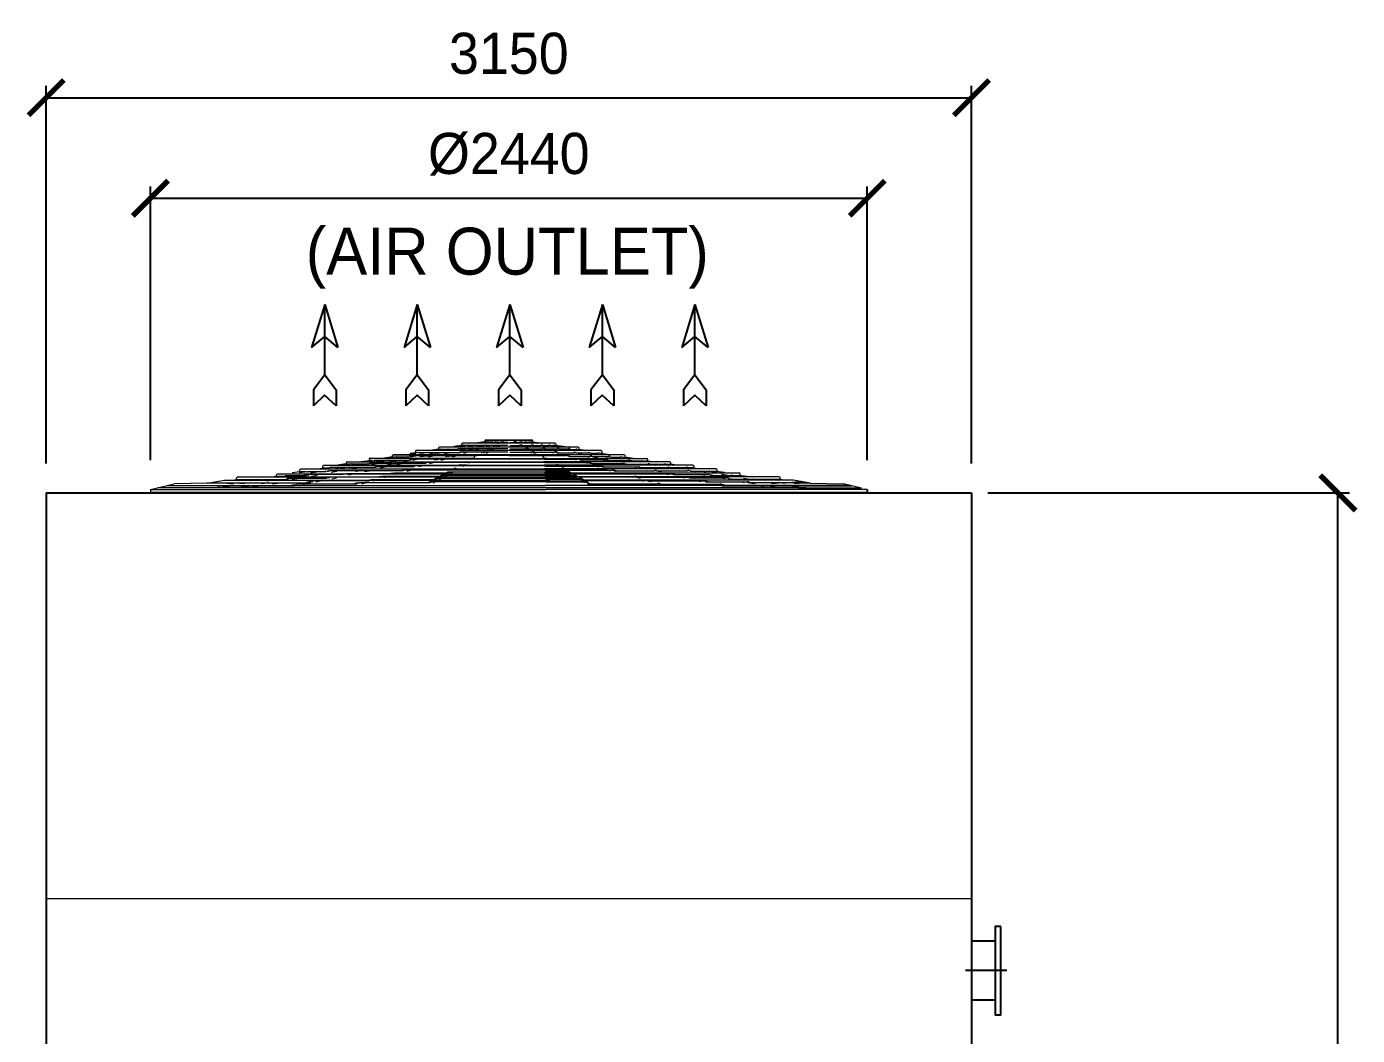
# Model space of a CAD drawing. Header units: millimetres. Extents: x 182790 to 221017, y 20795 to 41590.
# Drawn here: x 197318 to 201848, y 29104 to 32538 of the extents above; entities that cross this region are included whole.
import ezdxf
from ezdxf.enums import TextEntityAlignment as Align

# ---------------------------------------------------------------- set-up
doc = ezdxf.new("R2010")
doc.units = ezdxf.units.MM
doc.header["$LTSCALE"] = 30
doc.header["$MEASUREMENT"] = 0
doc.linetypes.add('CENTER', pattern=[2, 1.25, -0.25, 0.25, -0.25])
doc.layers.get('0').update_dxf_attribs({"linetype": 'CONTINUOUS'})
doc.layers.get('DEFPOINTS').update_dxf_attribs({"color": 143, "linetype": 'CONTINUOUS'})
for name, color, linetype in [('center', 1, 'CENTER'), ('냉각탑', 4, 'CONTINUOUS'), ('냉각탑_dim', 1, 'CONTINUOUS'), ('냉각탑_text', 3, 'CONTINUOUS')]:
    doc.layers.add(name, color=color, linetype=linetype)
doc.styles.add('HY울릉도L', font='')
doc.styles.add('돋움', font='')
doc.styles.get('HY울릉도L').set_extended_font_data('HY울릉도L')
doc.styles.get('돋움').set_extended_font_data('Dotum')
doc.dimstyles.new('성지DIM', dxfattribs={"dimtxt": 3.5, "dimasz": 3, "dimexe": 1, "dimexo": 2.5, "dimgap": 2, "dimtad": 1, "dimdec": 0, "dimzin": 3, "dimdsep": 46, "dimtxsty": 'HY울릉도L', "dimblk": 'ARCHTICK', "dimcen": -2, "dimclrd": 256, "dimclre": 256, "dimclrt": 7, "dimadec": 0, "dimazin": 0, "dimtfac": 1, "dimtdec": 0, "dimtofl": 0, "dimtmove": 0, "dimatfit": 3, "dimfxl": 0, "dimtolj": 1, "dimtzin": 0, "dimlwe": -1, "dimarcsym": 0})

# ---------------------------------------------------------------- blocks, each defined once
blk = doc.blocks.new('_ArchTick')
at = {"color": 0, "linetype": 'ByBlock', "const_width": 0.15}
blk.add_lwpolyline([(-0.5, -0.5), (0.5, 0.5)], dxfattribs=at)
blk = doc.blocks.new('*D46')
at = {"layer": 'DEFPOINTS', "color": 0, "transparency": 16777216}
for p in [(200489.8, 30950.6), (201781.9, 30950.6), (200489.8, 26670.6)]:
    blk.add_point(p, dxfattribs=at)
at = {"layer": '냉각탑_dim', "transparency": 16777216}
for p, q in [((200589.8, 30950.6), (201821.9, 30950.6)), ((200589.8, 26670.6), (201821.9, 26670.6))]:
    blk.add_line(p, q, dxfattribs=at)
at = {"layer": '냉각탑_dim', "lineweight": -2, "transparency": 16777216}
blk.add_line((201781.9, 26670.6), (201781.9, 30950.6), dxfattribs=at)
at = {"layer": '냉각탑_dim', "lineweight": -2, "transparency": 16777216, "xscale": 120, "yscale": 120, "zscale": 120}
for p, rotation in [((201781.9, 30950.6), 90), ((201781.9, 26670.6), 270)]:
    blk.add_blockref('_ArchTick', p, dxfattribs=dict(at, rotation=rotation))
at = {"layer": '냉각탑_dim', "color": 7, "transparency": 16777216, "insert": (201631.9, 28810.6), "char_height": 140, "attachment_point": 5, "rotation": 90, "style": 'HY울릉도L'}
blk.add_mtext('\\A1;4280', dxfattribs=at)
blk = doc.blocks.new('*D48')
at = {"layer": 'DEFPOINTS', "color": 0, "transparency": 16777216}
for p in [(200534.8, 32295.9), (197384.8, 30950.6), (200534.8, 30950.6)]:
    blk.add_point(p, dxfattribs=at)
at = {"layer": '냉각탑_dim', "transparency": 16777216}
for p, q in [((197384.8, 31050.6), (197384.8, 32335.9)), ((200534.8, 31050.6), (200534.8, 32335.9))]:
    blk.add_line(p, q, dxfattribs=at)
at = {"layer": '냉각탑_dim', "lineweight": -2, "transparency": 16777216}
blk.add_line((197384.8, 32295.9), (200534.8, 32295.9), dxfattribs=at)
at = {"layer": '냉각탑_dim', "lineweight": -2, "transparency": 16777216, "xscale": 120, "yscale": 120, "zscale": 120, "rotation": 180}
blk.add_blockref('_ArchTick', (197384.8, 32295.9), dxfattribs=at)
at = {"layer": '냉각탑_dim', "lineweight": -2, "transparency": 16777216, "xscale": 120, "yscale": 120, "zscale": 120}
blk.add_blockref('_ArchTick', (200534.8, 32295.9), dxfattribs=at)
at = {"layer": '냉각탑_dim', "color": 7, "transparency": 16777216, "insert": (198959.8, 32445.9), "char_height": 140, "attachment_point": 5, "style": 'HY울릉도L'}
blk.add_mtext('\\A1;3150', dxfattribs=at)
blk = doc.blocks.new('*D49')
at = {"layer": 'DEFPOINTS', "color": 0, "transparency": 16777216}
for p in [(200179.8, 31953.5), (197739.8, 30961.9), (200179.8, 30961.9)]:
    blk.add_point(p, dxfattribs=at)
at = {"layer": '냉각탑_dim', "transparency": 16777216}
for p, q in [((197739.8, 31061.9), (197739.8, 31993.5)), ((200179.8, 31061.9), (200179.8, 31993.5))]:
    blk.add_line(p, q, dxfattribs=at)
at = {"layer": '냉각탑_dim', "lineweight": -2, "transparency": 16777216}
blk.add_line((197739.8, 31953.5), (200179.8, 31953.5), dxfattribs=at)
at = {"layer": '냉각탑_dim', "lineweight": -2, "transparency": 16777216, "xscale": 120, "yscale": 120, "zscale": 120, "rotation": 180}
blk.add_blockref('_ArchTick', (197739.8, 31953.5), dxfattribs=at)
at = {"layer": '냉각탑_dim', "lineweight": -2, "transparency": 16777216, "xscale": 120, "yscale": 120, "zscale": 120}
blk.add_blockref('_ArchTick', (200179.8, 31953.5), dxfattribs=at)
at = {"layer": '냉각탑_dim', "color": 7, "transparency": 16777216, "insert": (198959.8, 32103.5), "char_height": 140, "attachment_point": 5, "style": 'HY울릉도L'}
blk.add_mtext('\\A1;Ø2440', dxfattribs=at)
blk = doc.blocks.new('화살표 IN OUT')
at = {"layer": '냉각탑_dim'}
for p, q in [((-322.7, 43), (-383.9, 43)), ((-343.1, 0.5), (-383.9, 43)), ((-383.9, -43), (-343.1, 0.5)), ((-266.4, 0), (-322.7, 43)), ((-266.4, 0), (-322.7, -43)), ((-266.4, 0), (0, 0)), ((-163.5, 50), (-121.5, 0)), ((0, 0), (-163.5, 50)), ((-163.5, -50), (-121.5, 0)), ((0, 0), (-163.5, -50)), ((-322.7, -43), (-383.9, -43))]:
    blk.add_line(p, q, dxfattribs=at)

msp = doc.modelspace()

# ---------------------------------------------------------------- linework, layer by layer
at = {"ltscale": 500}
for p, q in [((197384.8, 30950.6), (197384.8, 26670.6)), ((197384.8, 30950.6), (200534.8, 30950.6)), ((200073.2, 30950.6), (197846.4, 30950.6)), ((200179.8, 30961.9), (200179.8, 30952.6)), ((200534.8, 30950.6), (200534.8, 26670.6))]:
    msp.add_line(p, q, dxfattribs=at)
at = {"lineweight": 18, "ltscale": 500}
msp.add_line((197384.8, 29570.6), (200534.8, 29570.6), dxfattribs=at)
at = {"color": 3}
for p, q in [((200614.8, 29424.6), (200534.8, 29424.6)), ((200614.8, 29224.6), (200534.8, 29224.6))]:
    msp.add_line(p, q, dxfattribs=at)
msp.add_lwpolyline([(200634.8, 29474.6), (200614.8, 29474.6), (200614.8, 29174.6), (200634.8, 29174.6)], close=True, dxfattribs=at)
at = {"layer": 'center', "linetype": 'CENTER', "ltscale": 50}
msp.add_line((200654.8, 29324.6), (200514.8, 29324.6), dxfattribs=at)
at = {"layer": '냉각탑', "linetype": 'Continuous', "lineweight": 15}
for p, q in [((198878.3, 31124), (198846.1, 31119.4)), ((198880.1, 31124), (198848.9, 31119.4)), ((198882.1, 31124), (198850.9, 31119.4)), ((198887.3, 31124), (198859.3, 31119.4)), ((198891.2, 31124), (198863.3, 31119.4)), ((198899.4, 31124), (198876.6, 31119.4)), ((198878.3, 31124), (198878.5, 31123.7)), ((199038.4, 31130.4), (198881.2, 31130.4)), ((198881.2, 31130.4), (199038.4, 31130.4)), ((198904.9, 31124), (198882.1, 31119.4)), ((198915.6, 31124), (198899.5, 31119.4)), ((198922.4, 31124), (198906.3, 31119.4)), ((198910.7, 31122.6), (198907.1, 31122.6)), ((198907.8, 31121.7), (198907.7, 31122.6)), ((198922.3, 31119.4), (198924.7, 31120.1)), ((198932.4, 31122.6), (198924, 31122.6)), ((198924.7, 31120.1), (198924.4, 31122.6)), ((198934.9, 31124), (198926.6, 31119.4)), ((198942.5, 31124), (198934.2, 31119.4)), ((198934.9, 31124), (198942.5, 31124)), ((198942.4, 31119.4), (198943.6, 31120.1)), ((198955.9, 31122.6), (198943.3, 31122.6)), ((198943.6, 31120.1), (198943.5, 31122.6)), ((198963.7, 31122.6), (198976.3, 31122.6)), ((198975.9, 31120.1), (198976.1, 31122.6)), ((198977.2, 31119.4), (198975.9, 31120.1)), ((198977.1, 31124), (198985.4, 31119.4)), ((198984.7, 31124), (198977.1, 31124)), ((198984.7, 31124), (198993, 31119.4)), ((198987.2, 31122.6), (198995.6, 31122.6)), ((198994.9, 31120.1), (198995.2, 31122.6)), ((198997.3, 31119.4), (198994.9, 31120.1)), ((198997.1, 31124), (199013.3, 31119.4)), ((199003.9, 31124), (199020.1, 31119.4)), ((199008.9, 31122.6), (199012.5, 31122.6)), ((199011.8, 31121.7), (199011.9, 31122.6)), ((199014.6, 31124), (199037.4, 31119.4)), ((199020.2, 31124), (199043, 31119.4)), ((199028.4, 31124), (199056.3, 31119.4)), ((199032.3, 31124), (199060.3, 31119.4)), ((199037.5, 31124), (199068.6, 31119.4)), ((199039.5, 31124), (199070.7, 31119.4)), ((199041.3, 31124), (199041.1, 31123.7)), ((199041.3, 31124), (199073.5, 31119.4)), ((199074.5, 31080.3), (198566.9, 31080.3)), ((198566.9, 31080.3), (198845.1, 31080.3)), ((198642.8, 31084.5), (198612.9, 31080.3)), ((198672.5, 31076.4), (198621.5, 31076.4)), ((198652.6, 31088.5), (198623.7, 31084.3)), ((198624, 31073.2), (198643.2, 31076.4)), ((198654.6, 31088.5), (198625.7, 31084.3)), ((199274.1, 31095.3), (198645.5, 31095.3)), ((198652.6, 31088.5), (198654.6, 31088.5)), ((198677.4, 31077.4), (198656.7, 31073.2)), ((198676.7, 31087.5), (198657.2, 31087.5)), ((198683.3, 31088.5), (198657.4, 31084.3)), ((198687.2, 31088.5), (198661.3, 31084.3)), ((198682.9, 31077.4), (198662.3, 31073.2)), ((198683.3, 31088.5), (198687.2, 31088.5)), ((198755.2, 31076.4), (198684.7, 31076.4)), ((198686.8, 31073.2), (198702.5, 31076.4)), ((198727.5, 31087.5), (198689.6, 31087.5)), ((198721.3, 31099.7), (198690.6, 31095.3)), ((198690.7, 31084.3), (198709.9, 31087.5)), ((198728.4, 31099.7), (198698.7, 31095.3)), ((198730.4, 31099.7), (198700.8, 31095.3)), ((198732.9, 31088.5), (198711.7, 31084.3)), ((198738.4, 31088.5), (198717.3, 31084.3)), ((199195.6, 31106.3), (198724, 31106.3)), ((198751.3, 31099.7), (198724.7, 31095.3)), ((198728.4, 31099.7), (198730.4, 31099.7)), ((198755.2, 31099.7), (198728.6, 31095.3)), ((198744.1, 31098.5), (198733.1, 31098.5)), ((198794.1, 31087.5), (198740.3, 31087.5)), ((198741.3, 31084.3), (198756.9, 31087.5)), ((198758.6, 31077.4), (198744.1, 31073.2)), ((198765.5, 31077.4), (198750.9, 31073.2)), ((198751.3, 31099.7), (198755.2, 31099.7)), ((198757.4, 31095.3), (198776.6, 31098.5)), ((198782.5, 31098.5), (198757.6, 31098.5)), ((198758.6, 31077.4), (198765.5, 31077.4)), ((198788.4, 31099.7), (198766.7, 31095.3)), ((198850.9, 31076.4), (198766.7, 31076.4)), ((198768.2, 31073.2), (198779.3, 31076.4)), ((198799.8, 31110.8), (198768.3, 31106.3)), ((198793.9, 31101.7), (198772.2, 31097.3)), ((198804.2, 31112.8), (198773.8, 31108.3)), ((198806.2, 31112.8), (198775.9, 31108.3)), ((198797.9, 31090.5), (198782.9, 31086.3)), ((198788.4, 31101.7), (198793.9, 31101.7)), ((198804.7, 31090.5), (198789.7, 31086.3)), ((198819.2, 31112.8), (198792, 31108.3)), ((198795.8, 31097.3), (198811.4, 31100.5)), ((198823.2, 31112.8), (198795.9, 31108.3)), ((198833, 31100.5), (198795.9, 31100.5)), ((198797.9, 31090.5), (198804.7, 31090.5)), ((198799.8, 31112.8), (198800.5, 31112.3)), ((199117, 31119.4), (198802.6, 31119.4)), ((198804.2, 31112.8), (198806.2, 31112.8)), ((198872, 31089.5), (198806, 31089.5)), ((198806.7, 31086.3), (198817.8, 31089.5)), ((198811.4, 31111.5), (198809, 31111.5)), ((198819.2, 31112.8), (198823.2, 31112.8)), ((198843.9, 31112.8), (198821.6, 31108.3)), ((198837.1, 31101.7), (198821.8, 31097.3)), ((198837.4, 31111.5), (198825.7, 31111.5)), ((198849.4, 31112.8), (198827.2, 31108.3)), ((198843.9, 31101.7), (198828.6, 31097.3)), ((198837.1, 31101.7), (198843.9, 31101.7)), ((198843.9, 31112.8), (198849.4, 31112.8)), ((198845.2, 31097.3), (198856.3, 31100.5)), ((198892.1, 31100.5), (198845.3, 31100.5)), ((198850.2, 31108.3), (198865.9, 31111.5)), ((198871.8, 31111.5), (198851.5, 31111.5)), ((198959.8, 31078.5), (198852.3, 31078.5)), ((198876.4, 31112.8), (198860.7, 31108.3)), ((198874, 31090.5), (198866.2, 31086.3)), ((198883.2, 31112.8), (198867.5, 31108.3)), ((198881.5, 31090.5), (198873.8, 31086.3)), ((198874, 31090.5), (198881.5, 31090.5)), ((198876.4, 31112.8), (198883.2, 31112.8)), ((198955.9, 31089.5), (198882.2, 31089.5)), ((198882.6, 31086.3), (198888.3, 31089.5)), ((198883.8, 31108.3), (198894.9, 31111.5)), ((198912.2, 31111.5), (198884.6, 31111.5)), ((198894.3, 31101.7), (198886.3, 31097.3)), ((198901.9, 31101.7), (198893.9, 31097.3)), ((198894.3, 31101.7), (198901.9, 31101.7)), ((198902.5, 31097.3), (198908.3, 31100.5)), ((198955.9, 31100.5), (198902.6, 31100.5)), ((198914.6, 31112.8), (198906.4, 31108.3)), ((198922.2, 31112.8), (198914, 31108.3)), ((198914.6, 31112.8), (198922.2, 31112.8)), ((198922.5, 31108.3), (198928.2, 31111.5)), ((198955.9, 31111.5), (198922.9, 31111.5)), ((198959.8, 31078.5), (199067.3, 31078.5)), ((198963.7, 31111.5), (198996.7, 31111.5)), ((198963.7, 31100.5), (199017, 31100.5)), ((198963.7, 31089.5), (199037.3, 31089.5)), ((198997.1, 31108.3), (198991.4, 31111.5)), ((198997.4, 31112.8), (199005.6, 31108.3)), ((199005, 31112.8), (198997.4, 31112.8)), ((199005, 31112.8), (199013.1, 31108.3)), ((199007.4, 31111.5), (199035, 31111.5)), ((199017.1, 31097.3), (199011.3, 31100.5)), ((199017.7, 31101.7), (199025.7, 31097.3)), ((199025.3, 31101.7), (199017.7, 31101.7)), ((199035.8, 31108.3), (199024.7, 31111.5)), ((199025.3, 31101.7), (199033.3, 31097.3)), ((199027.5, 31100.5), (199074.3, 31100.5)), ((199037, 31086.3), (199031.3, 31089.5)), ((199036.4, 31112.8), (199052.1, 31108.3)), ((199043.2, 31112.8), (199036.4, 31112.8)), ((199038.1, 31090.5), (199045.8, 31086.3)), ((199045.6, 31090.5), (199038.1, 31090.5)), ((199043.2, 31112.8), (199058.9, 31108.3)), ((199045.6, 31090.5), (199053.4, 31086.3)), ((199047.6, 31089.5), (199113.6, 31089.5)), ((199047.8, 31111.5), (199068.1, 31111.5)), ((199069.4, 31108.3), (199053.7, 31111.5)), ((199074.4, 31097.3), (199063.3, 31100.5)), ((199068.7, 31078.4), (199152.8, 31078.4)), ((199070.2, 31112.8), (199092.4, 31108.3)), ((199075.7, 31112.8), (199070.2, 31112.8)), ((199352.7, 31080.3), (199074.5, 31080.3)), ((199075.7, 31112.8), (199098, 31108.3)), ((199075.7, 31101.7), (199091, 31097.3)), ((199082.5, 31101.7), (199075.7, 31101.7)), ((199082.2, 31111.5), (199093.9, 31111.5)), ((199082.5, 31101.7), (199097.8, 31097.3)), ((199086.6, 31100.5), (199123.7, 31100.5)), ((199096.4, 31112.8), (199123.7, 31108.3)), ((199100.4, 31112.8), (199096.4, 31112.8)), ((199100.4, 31112.8), (199127.6, 31108.3)), ((199112.9, 31086.3), (199101.8, 31089.5)), ((199108.2, 31111.5), (199110.5, 31111.5)), ((199123.8, 31097.3), (199108.2, 31100.5)), ((199113.4, 31112.8), (199143.7, 31108.3)), ((199115.4, 31112.8), (199113.4, 31112.8)), ((199114.9, 31090.5), (199129.9, 31086.3)), ((199121.7, 31090.5), (199114.9, 31090.5)), ((199115.4, 31112.8), (199145.8, 31108.3)), ((199119.8, 31112.8), (199119.1, 31112.3)), ((199119.8, 31112.8), (199151.3, 31108.3)), ((199121.7, 31090.5), (199136.7, 31086.3)), ((199125.5, 31087.5), (199179.3, 31087.5)), ((199125.7, 31101.7), (199147.4, 31097.3)), ((199131.2, 31101.7), (199125.7, 31101.7)), ((199131.2, 31101.7), (199152.9, 31097.3)), ((199137.1, 31100.5), (199162, 31100.5)), ((199151.4, 31075.2), (199140.3, 31078.4)), ((199162.1, 31097.3), (199142.9, 31100.5)), ((199154.1, 31079.4), (199168.7, 31075.2)), ((199160.9, 31079.4), (199154.1, 31079.4)), ((199160.9, 31077.4), (199175.5, 31073.2)), ((199178.3, 31084.3), (199162.6, 31087.5)), ((199164.3, 31074.4), (199234.8, 31074.4)), ((199168.3, 31101.7), (199164.4, 31101.7)), ((199164.4, 31099.7), (199191, 31095.3)), ((199168.3, 31099.7), (199194.9, 31095.3)), ((199175.5, 31098.5), (199186.5, 31098.5)), ((199181.2, 31088.5), (199202.3, 31084.3)), ((199186.7, 31088.5), (199207.9, 31084.3)), ((199189.2, 31099.7), (199218.8, 31095.3)), ((199191.2, 31099.7), (199189.2, 31099.7)), ((199191.2, 31099.7), (199220.8, 31095.3)), ((199192.1, 31087.5), (199230, 31087.5)), ((199198.3, 31099.7), (199229, 31095.3)), ((199228.9, 31084.3), (199209.7, 31087.5)), ((199232.8, 31071.2), (199217.1, 31074.4)), ((199232.4, 31086.5), (199258.3, 31082.3)), ((199236.3, 31086.5), (199232.4, 31086.5)), ((199236.3, 31086.5), (199262.2, 31082.3)), ((199236.7, 31075.4), (199257.3, 31071.2)), ((199242.2, 31075.4), (199262.9, 31071.2)), ((199242.8, 31085.5), (199262.4, 31085.5)), ((199247, 31074.4), (199298.1, 31074.4)), ((199265, 31086.5), (199293.9, 31082.3)), ((199267, 31086.5), (199265, 31086.5)), ((199267, 31086.5), (199295.9, 31082.3)), ((199295.6, 31071.2), (199276.4, 31074.4)), ((199276.8, 31084.5), (199306.7, 31080.3)), ((199304.3, 31075.4), (199300.3, 31075.4)), ((198250.5, 31032.1), (199144.7, 31032.1)), ((198326.9, 31034), (198299.9, 31030.1)), ((198347.4, 31036), (198321.3, 31032.1)), ((198349.5, 31036), (198323.4, 31032.1)), ((198329.1, 31045.2), (199121.1, 31045.2)), ((198342.9, 31035.3), (198329.1, 31035.3)), ((198347.4, 31036), (198349.5, 31036)), ((198405.5, 31037.3), (198351.6, 31037.3)), ((198358.8, 31032.1), (198380.2, 31035.3)), ((198405.4, 31049.1), (198377.7, 31045.2)), ((198409.5, 31038), (198386.1, 31034.1)), ((198413.4, 31038), (198390, 31034.1)), ((198425.2, 31049.1), (198398.4, 31045.2)), ((198427.2, 31049.1), (198400.5, 31045.2)), ((198409.7, 31056.2), (199091.4, 31056.2)), ((198420, 31048.4), (198409.7, 31048.4)), ((198507.7, 31037.3), (198417.3, 31037.3)), ((198423.8, 31034.1), (198443, 31037.3)), ((198425.2, 31049.1), (198427.2, 31049.1)), ((198474.8, 31048.4), (198429.5, 31048.4)), ((198435.2, 31045.2), (198456.6, 31048.4)), ((198479.4, 31049.1), (198455.4, 31045.2)), ((198485.8, 31060.2), (198457.4, 31056.2)), ((198483.4, 31049.1), (198459.4, 31045.2)), ((198501, 31060.2), (198473.5, 31056.2)), ((198503, 31060.2), (198475.5, 31056.2)), ((198479.4, 31049.1), (198483.4, 31049.1)), ((198562.6, 31050.4), (198485.4, 31050.4)), ((198488.3, 31069.2), (198843.7, 31069.2)), ((198495.1, 31061.4), (198488.3, 31061.4)), ((198490.5, 31047.2), (198509.7, 31050.4)), ((198510.9, 31040), (198491.8, 31036.1)), ((198516.5, 31040), (198497.4, 31036.1)), ((198501, 31062.2), (198503, 31062.2)), ((198542.1, 31061.4), (198505.4, 31061.4)), ((198509.6, 31058.2), (198531.1, 31061.4)), ((198638.6, 31039.3), (198518, 31039.3)), ((198547.4, 31062.2), (198522.7, 31058.2)), ((198523.3, 31036.1), (198539, 31039.3)), ((198551.3, 31062.2), (198526.7, 31058.2)), ((198564.3, 31073.4), (198535.1, 31069.2)), ((198566.4, 31051.1), (198546.8, 31047.2)), ((198547.4, 31062.2), (198551.3, 31062.2)), ((198576.8, 31073.4), (198548.6, 31069.2)), ((198578.8, 31073.4), (198550.6, 31069.2)), ((198572, 31051.1), (198552.4, 31047.2)), ((198617.6, 31061.4), (198553.4, 31061.4)), ((198557.3, 31058.2), (198576.5, 31061.4)), ((198570.2, 31072.4), (198566.9, 31072.4)), ((198677.5, 31050.4), (198573.6, 31050.4)), ((198576.8, 31073.4), (198578.8, 31073.4)), ((198577.8, 31047.2), (198593.5, 31050.4)), ((198609.4, 31072.4), (198581.3, 31072.4)), ((198584.1, 31069.2), (198605.5, 31072.4)), ((198615.3, 31073.4), (198590.1, 31069.2)), ((198619.3, 31073.4), (198594, 31069.2)), ((198621.9, 31062.2), (198601.8, 31058.2)), ((198627.4, 31062.2), (198607.3, 31058.2)), ((198615.3, 31073.4), (198619.3, 31073.4)), ((198641, 31044), (198627.5, 31040.1)), ((198716.4, 31065.4), (198629.2, 31065.4)), ((198632.3, 31062.2), (198648, 31065.4)), ((198647.8, 31044), (198634.3, 31040.1)), ((198641, 31044), (198647.8, 31044)), ((199114.7, 31043.3), (198648.8, 31043.3)), ((198652.6, 31040.1), (198663.7, 31043.3)), ((198680.2, 31055.1), (198666.3, 31051.2)), ((198687, 31055.1), (198673.1, 31051.2)), ((198680.2, 31055.1), (198687, 31055.1)), ((199094.7, 31054.4), (198688.2, 31054.4)), ((198691.1, 31051.2), (198702.2, 31054.4)), ((198719.4, 31066.2), (198705.2, 31062.2)), ((198726.2, 31066.2), (198712, 31062.2)), ((198719.4, 31066.2), (198726.2, 31066.2)), ((199084.6, 31065.4), (198727.5, 31065.4)), ((198729.7, 31062.2), (198740.7, 31065.4)), ((198772.1, 31032.7), (198765.4, 31029.1)), ((198772.1, 31034.7), (198779.7, 31034.7)), ((198779.7, 31034.7), (198773, 31031.1)), ((198782.9, 31031.1), (198788.6, 31034.3)), ((198792, 31045.8), (198785.4, 31042.1)), ((198792, 31045.8), (198799.6, 31045.8)), ((198799.6, 31045.8), (198793, 31042.1)), ((198818.4, 31045.3), (198800.9, 31045.3)), ((198802.8, 31042.1), (198808.6, 31045.3)), ((198812, 31056.8), (198805.3, 31053.2)), ((198812, 31056.8), (198819.5, 31056.8)), ((198819.5, 31056.8), (198812.9, 31053.2)), ((198822.8, 31053.2), (198828.5, 31056.4)), ((198831.9, 31067.8), (198825.3, 31064.2)), ((198831.9, 31067.8), (198839.4, 31067.8)), ((198842, 31069.2), (198832.9, 31064.2)), ((199080.4, 31066.5), (198837.1, 31066.5)), ((198837.1, 31066.5), (199080.4, 31066.5)), ((199429.3, 31067.2), (199073.9, 31067.2)), ((199507.9, 31056.2), (199078.6, 31056.2)), ((199586.5, 31045.2), (199079.5, 31045.2)), ((199080.2, 31067.8), (199086.7, 31064.2)), ((199087.7, 31067.8), (199080.2, 31067.8)), ((199080.3, 31065.4), (199192.1, 31065.4)), ((199665.1, 31032.1), (199080.5, 31032.1)), ((199081.3, 31054.4), (199231.4, 31054.4)), ((199082.2, 31041.3), (199270.7, 31041.3)), ((199087.7, 31067.8), (199094.3, 31064.2)), ((199096.8, 31053.2), (199091.1, 31056.4)), ((199100, 31056.8), (199106.7, 31053.2)), ((199107.6, 31056.8), (199100, 31056.8)), ((199101.2, 31045.3), (199118.7, 31045.3)), ((199107.6, 31056.8), (199114.3, 31053.2)), ((199116.8, 31042.1), (199111, 31045.3)), ((199120, 31045.8), (199126.6, 31042.1)), ((199127.6, 31045.8), (199120, 31045.8)), ((199127.6, 31045.8), (199134.2, 31042.1)), ((199136.7, 31031.1), (199131, 31034.3)), ((199139.9, 31034.7), (199146.6, 31031.1)), ((199147.5, 31034.7), (199139.9, 31034.7)), ((199147.5, 31034.7), (199154.2, 31031.1)), ((199189.9, 31062.2), (199178.9, 31065.4)), ((199193.4, 31066.2), (199207.6, 31062.2)), ((199200.2, 31066.2), (199193.4, 31066.2)), ((199200.2, 31066.2), (199214.4, 31062.2)), ((199203.2, 31063.4), (199290.4, 31063.4)), ((199228.5, 31051.2), (199217.4, 31054.4)), ((199232.6, 31053.1), (199246.5, 31049.2)), ((199239.4, 31053.1), (199232.6, 31053.1)), ((199239.4, 31053.1), (199253.3, 31049.2)), ((199242.1, 31050.4), (199346, 31050.4)), ((199267, 31038.1), (199255.9, 31041.3)), ((199287.3, 31060.2), (199271.6, 31063.4)), ((199271.8, 31042), (199285.3, 31038.1)), ((199278.6, 31042), (199271.8, 31042)), ((199278.6, 31042), (199292.1, 31038.1)), ((199278.9, 31039.3), (199399.6, 31039.3)), ((199292.2, 31062.2), (199312.3, 31058.2)), ((199297.7, 31062.2), (199317.8, 31058.2)), ((199300.3, 31073.4), (199325.6, 31069.2)), ((199302, 31061.4), (199366.2, 31061.4)), ((199304.3, 31073.4), (199329.5, 31069.2)), ((199310.2, 31072.4), (199338.3, 31072.4)), ((199335.5, 31069.2), (199314.1, 31072.4)), ((199341.8, 31047.2), (199326.1, 31050.4)), ((199342.8, 31073.4), (199340.8, 31073.4)), ((199340.8, 31073.4), (199369, 31069.2)), ((199342.8, 31073.4), (199371, 31069.2)), ((199362.3, 31058.2), (199343.1, 31061.4)), ((199347.6, 31051.1), (199367.2, 31047.2)), ((199349.4, 31072.4), (199352.7, 31072.4)), ((199353.2, 31051.1), (199372.8, 31047.2)), ((199355, 31048.4), (199432.2, 31048.4)), ((199355.3, 31073.4), (199384.5, 31069.2)), ((199368.3, 31062.2), (199392.9, 31058.2)), ((199372.2, 31062.2), (199368.3, 31062.2)), ((199370.2, 31062.2), (199394.9, 31058.2)), ((199375.5, 31059.4), (199412.2, 31059.4)), ((199394.3, 31036.1), (199378.6, 31039.3)), ((199408, 31056.2), (199386.5, 31059.4)), ((199401.1, 31038), (199420.2, 31034.1)), ((199406.7, 31038), (199425.8, 31034.1)), ((199427.1, 31045.2), (199407.9, 31048.4)), ((199409.9, 31037.3), (199500.3, 31037.3)), ((199416.6, 31060.2), (199414.6, 31060.2)), ((199414.6, 31060.2), (199442.1, 31056.2)), ((199416.6, 31060.2), (199444.1, 31056.2)), ((199422.5, 31059.4), (199429.3, 31059.4)), ((199431.8, 31060.2), (199460.2, 31056.2)), ((199434.2, 31049.1), (199458.2, 31045.2)), ((199438.2, 31049.1), (199434.2, 31049.1)), ((199438.2, 31049.1), (199462.2, 31045.2)), ((199442.8, 31048.4), (199488.1, 31048.4)), ((199482.4, 31045.2), (199461, 31048.4)), ((199493.8, 31034.1), (199474.6, 31037.3)), ((199492.4, 31049.1), (199490.4, 31049.1)), ((199490.4, 31049.1), (199517.1, 31045.2)), ((199492.4, 31049.1), (199519.2, 31045.2)), ((199497.6, 31048.4), (199507.9, 31048.4)), ((199502.2, 31038), (199525.6, 31034.1)), ((199506.1, 31038), (199529.5, 31034.1)), ((199510.1, 31037.3), (199564, 31037.3)), ((199510.2, 31049.1), (199537.9, 31045.2)), ((199556.8, 31034.1), (199535.4, 31037.3)), ((199568.2, 31038), (199566.1, 31038)), ((199566.1, 31038), (199592.2, 31034.1)), ((199568.2, 31038), (199594.3, 31034.1)), ((199572.7, 31037.3), (199586.5, 31037.3)), ((199588.6, 31036), (199615.7, 31032.1)), ((197986.5, 30984.5), (197820.8, 30982)), ((197932.9, 30983.7), (197991.7, 30994)), ((197984.6, 30984.2), (197935.9, 30984.2)), ((197986.5, 30984.5), (197988.5, 30984.5)), ((197988.5, 30984.5), (198023, 30981)), ((198136.2, 30984.2), (197989.9, 30984.2)), ((197991.7, 30994), (198832.2, 30994)), ((198033.7, 30995.6), (198008.7, 30992)), ((198061.1, 30981), (198024.5, 30984.2)), ((198035.3, 31005.1), (199392.8, 31005.1)), ((198117.7, 30995.2), (198035.3, 30995.2)), ((198120.2, 30995.6), (198038.1, 30992)), ((198122.2, 30995.6), (198040.1, 30992)), ((198137.9, 30984.5), (198116.8, 30981)), ((198120.2, 30995.6), (198122.2, 30995.6)), ((198141.8, 30984.5), (198120.8, 30981)), ((198203.5, 30995.2), (198123.8, 30995.2)), ((198135.5, 30992), (198156.9, 30995.2)), ((198137.9, 30984.5), (198141.8, 30984.5)), ((198285.8, 30984.2), (198143.1, 30984.2)), ((198170.1, 31006.7), (198144.5, 31003.1)), ((198154.9, 30981), (198174.1, 30984.2)), ((198195.9, 31006.7), (198171.2, 31003.1)), ((198171.9, 31016.1), (199362.7, 31016.1)), ((198192.8, 31006.3), (198171.9, 31006.3)), ((198198, 31006.7), (198173.2, 31003.1)), ((198205.8, 30997.6), (198184.2, 30994)), ((198209.7, 30997.6), (198188.1, 30994)), ((198195.9, 31008.7), (198198, 31008.7)), ((198270.8, 31008.3), (198199.7, 31008.3)), ((198205.8, 31000.6), (198209.7, 31000.6)), ((198209.9, 31008.1), (198231.3, 31011.3)), ((198340.8, 31000.2), (198211.1, 31000.2)), ((198221.6, 30997), (198240.8, 31000.2)), ((198248.5, 31022.8), (198222.2, 31019.1)), ((198271.7, 31022.8), (198246.3, 31019.1)), ((198273.7, 31022.8), (198248.3, 31019.1)), ((198267.9, 31022.3), (198250.5, 31022.3)), ((198273.7, 31011.7), (198251.5, 31008.1)), ((198277.6, 31011.7), (198255.4, 31008.1)), ((198287.2, 30989.5), (198270, 30986)), ((198271.7, 31022.8), (198273.7, 31022.8)), ((198273.7, 31011.7), (198277.6, 31011.7)), ((198292.7, 30989.5), (198275.5, 30986)), ((198338.2, 31022.3), (198275.7, 31022.3)), ((198395.7, 31013.3), (198279.2, 31013.3)), ((198284.4, 31019.1), (198305.8, 31022.3)), ((198288.3, 31008.1), (198307.5, 31011.3)), ((198481.2, 30991.2), (198293.8, 30991.2)), ((198303.4, 30988), (198319.1, 30991.2)), ((198341.6, 31024.8), (198318.8, 31021.1)), ((198345.5, 31024.8), (198322.7, 31021.1)), ((198342.6, 31002.6), (198324.9, 30999)), ((198348.2, 31002.6), (198330.5, 30999)), ((198341.6, 31024.8), (198345.5, 31024.8)), ((198450.7, 31026.3), (198347.3, 31026.3)), ((198520.1, 31004.2), (198349.3, 31004.2)), ((198355.1, 31021.1), (198374.3, 31024.3)), ((198357.9, 30999), (198373.5, 31002.2)), ((198398, 31015.7), (198379.9, 31012.1)), ((198403.6, 31015.7), (198385.5, 31012.1)), ((198560.9, 31015.3), (198406.9, 31015.3)), ((198414.4, 31012.1), (198430, 31015.3)), ((198444.5, 30985), (198432.7, 30981.7)), ((198455.5, 31026.8), (198436.9, 31023.1)), ((198451.3, 30985), (198439.5, 30981.7)), ((198461, 31026.8), (198442.4, 31023.1)), ((198444.5, 30985), (198451.3, 30985)), ((198690.5, 30984.8), (198451.9, 30984.8)), ((198459.5, 30981.7), (198470.6, 30984.8)), ((198599.8, 31026.3), (198462.5, 31026.3)), ((198468.8, 31023.1), (198484.5, 31026.3)), ((198484.2, 30993.5), (198472, 30990)), ((198491, 30993.5), (198478.8, 30990)), ((198484.2, 30995.5), (198491, 30995.5)), ((198711.1, 30995.2), (198491.7, 30995.2)), ((198498.5, 30992), (198509.6, 30995.2)), ((198523.3, 31006.6), (198510.9, 31003)), ((198530.2, 31006.6), (198517.7, 31003)), ((198523.3, 31006.6), (198530.2, 31006.6)), ((198731.2, 31006.2), (198531, 31006.2)), ((198537, 31003), (198548.1, 31006.2)), ((198562.5, 31017.7), (198549.7, 31014.1)), ((198569.4, 31017.7), (198556.5, 31014.1)), ((198562.5, 31017.7), (198569.4, 31017.7)), ((198751.3, 31017.3), (198570.3, 31017.3)), ((198575.5, 31014.1), (198586.6, 31017.3)), ((198601.8, 31028.8), (198588.6, 31025.1)), ((198608.6, 31028.8), (198595.4, 31025.1)), ((198601.8, 31028.8), (198608.6, 31028.8)), ((199294.4, 31028.3), (198606.6, 31028.3)), ((198614.1, 31025.1), (198625.2, 31028.3)), ((198690.8, 30988.3), (198684.7, 30984.9)), ((199211.2, 30988.1), (198690.5, 30988.1)), ((198690.8, 30988.3), (198698.4, 30988.3)), ((198698.4, 30988.3), (198692.3, 30984.9)), ((198702.6, 30984.9), (198708.4, 30988.1)), ((198711.6, 30999.5), (198705.3, 30996)), ((199190.8, 30999.2), (198711.1, 30999.2)), ((198711.6, 30999.5), (198719.1, 30999.5)), ((198719.1, 30999.5), (198712.9, 30996)), ((198723, 30996), (198728.8, 30999.2)), ((198731.8, 31010.6), (198725.4, 31007)), ((199170.9, 31010.2), (198731.2, 31010.2)), ((198731.8, 31010.6), (198739.4, 31010.6)), ((198739.4, 31010.6), (198733, 31007)), ((198743, 31007), (198748.7, 31010.2)), ((198752.1, 31021.7), (198745.5, 31018.1)), ((199154.5, 31021.3), (198751.3, 31021.3)), ((198752.1, 31021.7), (198759.7, 31021.7)), ((198759.7, 31021.7), (198753.1, 31018.1)), ((198762.9, 31018.1), (198768.7, 31021.3)), ((198832.2, 30994), (199099.3, 30994)), ((199743.7, 31018.1), (199081.5, 31018.1)), ((199880.3, 31005.1), (199082.4, 31005.1)), ((199083.2, 31028.3), (199310, 31028.3)), ((199927.9, 30994), (199083.4, 30994)), ((199084.1, 31023.3), (199159.4, 31023.3)), ((199085.1, 31010.2), (199179.7, 31010.2)), ((199086.1, 30999.2), (199200.1, 30999.2)), ((199087.1, 30988.1), (199220.9, 30988.1)), ((199156.7, 31020.1), (199150.9, 31023.3)), ((199159.9, 31023.7), (199166.5, 31020.1)), ((199167.5, 31023.7), (199159.9, 31023.7)), ((199167.5, 31021.7), (199174.1, 31018.1)), ((199168.3, 31017.3), (199349.3, 31017.3)), ((199176.6, 31007), (199170.9, 31010.2)), ((199180.2, 31010.6), (199186.6, 31007)), ((199187.8, 31010.6), (199180.2, 31010.6)), ((199187.8, 31010.6), (199194.2, 31007)), ((199188.4, 31006.2), (199388.6, 31006.2)), ((199196.6, 30996), (199190.8, 30999.2)), ((199200.4, 30999.5), (199206.7, 30996)), ((199208, 30999.5), (199200.4, 30999.5)), ((199206.5, 30993.2), (199425.9, 30993.2)), ((199208, 30999.5), (199214.3, 30996)), ((199217, 30984.9), (199211.2, 30988.1)), ((199221.2, 30988.3), (199227.3, 30984.9)), ((199228.8, 30988.3), (199221.2, 30988.3)), ((199228.8, 30986.3), (199234.9, 30982.9)), ((199305.5, 31025.1), (199294.4, 31028.3)), ((199311, 31028.8), (199324.2, 31025.1)), ((199317.8, 31028.8), (199311, 31028.8)), ((199317.8, 31028.8), (199331, 31025.1)), ((199317.8, 31026.3), (199455.1, 31026.3)), ((199344, 31014.1), (199333, 31017.3)), ((199350.2, 31017.7), (199363.1, 31014.1)), ((199357, 31017.7), (199350.2, 31017.7)), ((199356.7, 31015.3), (199510.7, 31015.3)), ((199357, 31017.7), (199369.9, 31014.1)), ((199382.6, 31003), (199371.5, 31006.2)), ((199387.4, 31006.6), (199399.9, 31003)), ((199394.2, 31006.6), (199387.4, 31006.6)), ((199394.2, 31004.6), (199406.7, 31001)), ((199395.5, 31004.2), (199566.3, 31004.2)), ((199419.1, 30990), (199408, 30993.2)), ((199426.6, 30993.5), (199438.8, 30990)), ((199433.4, 30993.5), (199426.6, 30993.5)), ((199448.8, 31023.1), (199433.1, 31026.3)), ((199433.4, 30993.5), (199445.6, 30990)), ((199434.4, 30991.2), (199621.8, 30991.2)), ((199456.6, 31026.8), (199475.2, 31023.1)), ((199462.1, 31026.8), (199480.7, 31023.1)), ((199464.9, 31026.3), (199568.3, 31026.3)), ((199503.2, 31012.1), (199487.6, 31015.3)), ((199512, 31015.7), (199530.1, 31012.1)), ((199517.6, 31015.7), (199535.7, 31012.1)), ((199519.9, 31013.3), (199636.4, 31013.3)), ((199560.5, 31023.1), (199541.3, 31026.3)), ((199557.7, 31001), (199542, 31004.2)), ((199567.4, 31004.6), (199585.1, 31001)), ((199574, 31026.8), (199570.1, 31026.8)), ((199570.1, 31026.8), (199592.9, 31023.1)), ((199573, 31004.6), (199590.6, 31001)), ((199574, 31026.8), (199596.8, 31023.1)), ((199574.8, 31002.2), (199704.5, 31002.2)), ((199577.4, 31024.3), (199639.9, 31024.3)), ((199612.2, 30988), (199596.5, 30991.2)), ((199627.3, 31010.1), (199608.1, 31013.3)), ((199631.2, 31021.1), (199609.8, 31024.3)), ((199622.9, 30991.5), (199640.1, 30988)), ((199628.4, 30991.5), (199645.6, 30988)), ((199629.8, 30988.2), (199772.5, 30988.2)), ((199641.9, 31013.7), (199638, 31013.7)), ((199638, 31013.7), (199660.2, 31010.1)), ((199643.9, 31024.8), (199641.9, 31024.8)), ((199641.9, 31024.8), (199667.3, 31021.1)), ((199641.9, 31013.7), (199664.1, 31010.1)), ((199643.9, 31024.8), (199669.3, 31021.1)), ((199644.7, 31010.3), (199715.9, 31010.3)), ((199647.7, 31024.3), (199665.1, 31024.3)), ((199667.1, 31024.8), (199693.4, 31021.1)), ((199694, 30999), (199674.8, 31002.2)), ((199705.7, 31010.1), (199684.2, 31013.3)), ((199709.8, 30999.6), (199705.9, 30999.6)), ((199705.9, 30999.6), (199727.5, 30996)), ((199709.8, 30999.6), (199731.4, 30996)), ((199712.1, 30997.2), (199791.8, 30997.2)), ((199719.7, 31010.7), (199717.6, 31010.7)), ((199717.6, 31010.7), (199742.4, 31007.1)), ((199719.7, 31010.7), (199744.4, 31007.1)), ((199722.8, 31010.3), (199743.6, 31010.3)), ((199760.7, 30985), (199741.5, 30988.2)), ((199745.5, 31010.7), (199771.1, 31007.1)), ((199780.1, 30996), (199758.7, 30999.2)), ((199777.7, 30988.5), (199773.8, 30988.5)), ((199773.8, 30986.5), (199794.8, 30983)), ((199777.7, 30986.5), (199798.8, 30983)), ((199779.4, 30986.2), (199972.4, 30986.2)), ((199795.4, 30997.6), (199793.4, 30997.6)), ((199793.4, 30997.6), (199875.5, 30994)), ((199795.4, 30997.6), (199877.5, 30994)), ((199797.9, 30997.2), (199880.3, 30997.2)), ((199854.5, 30983), (199891.1, 30986.2)), ((199881.9, 30997.6), (199906.9, 30994)), ((199955, 30989.2), (199892.6, 30983)), ((199929.1, 30986.5), (199927.1, 30986.5)), ((199986.6, 30983.7), (199927.9, 30994)), ((199929.1, 30984.5), (200099.1, 30981.9)), ((199931, 30984.2), (199947.7, 30984.2)), ((197739.8, 30961.9), (197820.8, 30982)), ((197739.8, 30961.9), (198830.3, 30961.9)), ((197739.8, 30961.9), (197739.8, 30952.6)), ((197739.8, 30953.3), (200179.8, 30953.3)), ((197739.8, 30952.6), (200179.8, 30952.6)), ((197739.8, 30950.6), (200179.8, 30950.6)), ((197739.8, 30950.6), (200179.8, 30950.6)), ((200179.8, 30950.6), (197739.8, 30950.6)), ((198830.7, 30968.1), (197764.7, 30968.1)), ((197796.7, 30976), (198831.2, 30976)), ((197968.3, 30973.3), (197970.4, 30973.3)), ((198068.4, 30973.1), (197971.5, 30973.1)), ((197986.2, 30969.9), (198007.6, 30973.1)), ((198069.6, 30973.3), (198049.1, 30969.9)), ((198073.5, 30973.3), (198053, 30969.9)), ((198069.6, 30973.3), (198073.5, 30973.3)), ((198230.4, 30973.1), (198074.6, 30973.1)), ((198087.7, 30969.9), (198106.9, 30973.1)), ((198231.3, 30978.3), (198214.6, 30974.9)), ((198236.9, 30978.3), (198220.1, 30974.9)), ((198441.9, 30980.1), (198237.7, 30980.1)), ((198248.4, 30974.9), (198264.1, 30978.1)), ((198830.3, 30961.9), (199085.3, 30961.9)), ((198831.2, 30976), (199084.4, 30976)), ((199085.3, 30968.1), (198831.2, 30968.1)), ((200122.9, 30976), (199084.4, 30976)), ((199971, 30968.1), (199085.3, 30968.1)), ((200179.8, 30961.9), (199085.3, 30961.9)), ((199227.1, 30982.1), (199465.7, 30982.1)), ((199458.1, 30978.9), (199447, 30982.1)), ((199466.3, 30982.3), (199478.1, 30978.9)), ((199473.1, 30982.3), (199466.3, 30982.3)), ((199473.1, 30982.3), (199484.9, 30978.9)), ((199473.7, 30980.1), (199677.9, 30980.1)), ((199667.2, 30976.9), (199651.5, 30980.1)), ((199678.7, 30980.3), (199695.5, 30976.9)), ((199684.3, 30980.3), (199701, 30976.9)), ((199685.2, 30975.1), (199841, 30975.1)), ((199827.9, 30971.9), (199808.7, 30975.1)), ((199846, 30975.3), (199842.1, 30975.3)), ((199842.1, 30975.3), (199862.6, 30971.9)), ((199846, 30975.3), (199866.5, 30971.9)), ((199847.2, 30975.1), (200126.7, 30975.1)), ((199954.3, 30968.2), (199908, 30975.1)), ((199947.2, 30975.3), (199945.2, 30975.3)), ((199945.2, 30968.3), (200160.5, 30966.7)), ((199947.2, 30968.3), (200160.5, 30966.7)), ((199948.5, 30968.1), (200154.9, 30968.1)), ((200160.5, 30966.7), (200098.8, 30982))]:
    msp.add_line(p, q, dxfattribs=at)
at = {"layer": '냉각탑'}
msp.add_line((199933, 30950.6), (200179.8, 30950.6), dxfattribs=at)
at = {"layer": '냉각탑', "linetype": 'Continuous', "lineweight": 15, "flags": 128}
for points in [[(198880.1, 31124), (198881.8, 31124), (198882.1, 31124)], [(198882.1, 31124), (198882.6, 31123.4), (198882.9, 31123.2)], [(198887.3, 31124), (198890.2, 31123.9), (198891.2, 31124)], [(198899.4, 31124), (198902.6, 31123.9), (198904.9, 31124)], [(198915.6, 31124), (198917.8, 31123.9), (198922.4, 31124)], [(198922.4, 31124), (198922.7, 31123.4), (198923.3, 31122.8), (198923.9, 31122.6), (198924.1, 31122.6)], [(198942.5, 31124), (198942.6, 31123.4), (198942.9, 31122.8), (198943.3, 31122.6), (198943.3, 31122.6)], [(198977.1, 31124), (198977, 31123.4), (198976.7, 31122.8), (198976.3, 31122.6), (198976.3, 31122.6)], [(198997.1, 31124), (198996.9, 31123.4), (198996.3, 31122.8), (198995.7, 31122.6), (198995.5, 31122.6)], [(199003.9, 31124), (199001.8, 31123.9), (198997.1, 31124)], [(199020.2, 31124), (199017, 31123.9), (199014.6, 31124)], [(199032.3, 31124), (199029.4, 31123.9), (199028.4, 31124)], [(199037.5, 31124), (199037, 31123.4), (199036.7, 31123.2)], [(199039.5, 31124), (199037.8, 31124), (199037.5, 31124)], [(198677.4, 31077.4), (198678.9, 31077.4), (198682.9, 31077.4)], [(198721.3, 31099.7), (198721.5, 31099.4), (198722.6, 31098.8)], [(198732.9, 31088.5), (198734.6, 31088.5), (198738.4, 31088.5)], [(198765.5, 31077.4), (198766, 31076.7), (198766.6, 31076.4), (198766.9, 31076.5)], [(198843.9, 31101.7), (198844.1, 31101.4), (198844.6, 31100.7), (198845.3, 31100.5), (198845.4, 31100.5)], [(198881.5, 31090.5), (198881.8, 31089.9), (198882.1, 31089.5), (198882.3, 31089.5)], [(198883.2, 31112.8), (198883.7, 31112), (198884.3, 31111.6), (198884.7, 31111.6)], [(198901.9, 31101.7), (198902, 31101.3), (198902.3, 31100.7), (198902.6, 31100.5), (198902.6, 31100.5)], [(198922.2, 31112.8), (198922.3, 31112.3), (198922.6, 31111.7), (198923, 31111.5)], [(198997.4, 31112.8), (198997.3, 31112.3), (198997, 31111.7), (198996.6, 31111.5)], [(199017.7, 31101.7), (199017.6, 31101.3), (199017.3, 31100.7), (199017, 31100.5), (199017, 31100.5)], [(199036.4, 31112.8), (199035.9, 31112), (199035.3, 31111.6), (199034.9, 31111.6)], [(199038.1, 31090.5), (199037.8, 31089.9), (199037.5, 31089.5), (199037.3, 31089.5)], [(199075.7, 31101.7), (199075.5, 31101.4), (199075, 31100.7), (199074.3, 31100.5), (199074.1, 31100.5)], [(199154.1, 31079.4), (199153.6, 31078.7), (199153, 31078.4), (199152.7, 31078.5)], [(199186.7, 31088.5), (199185, 31088.5), (199181.2, 31088.5)], [(199198.3, 31099.7), (199198.1, 31099.4), (199197, 31098.8)], [(199242.2, 31075.4), (199240.7, 31075.4), (199236.7, 31075.4)], [(198349.5, 31036), (198350.4, 31035.5), (198351.6, 31035.3), (198351.7, 31035.3)], [(198407.4, 31049.1), (198408.4, 31048.6), (198409.7, 31048.4), (198409.7, 31048.4)], [(198411.5, 31038), (198412.5, 31038), (198415.4, 31038)], [(198510.9, 31040), (198512.8, 31040), (198516.5, 31040)], [(198516.5, 31040), (198517.1, 31039.5), (198518, 31039.3), (198518.2, 31039.4)], [(198566.4, 31051.1), (198569, 31051.1), (198572, 31051.1)], [(198621.9, 31066.2), (198623.4, 31066.2), (198627.4, 31066.2)], [(198647.8, 31044), (198648.2, 31043.5), (198648.8, 31043.3), (198649, 31043.4)], [(198726.2, 31066.2), (198726.6, 31065.7), (198727.3, 31065.4), (198727.6, 31065.4)], [(198779.7, 31034.7), (198779.8, 31034.5), (198780.2, 31034.3), (198780.2, 31034.3)], [(198799.6, 31045.8), (198799.8, 31045.5), (198800.1, 31045.3), (198800.1, 31045.3)], [(198819.5, 31056.8), (198819.7, 31056.6), (198820, 31056.4), (198820.1, 31056.4)], [(199100, 31056.8), (199099.9, 31056.6), (199099.5, 31056.4), (199099.5, 31056.4)], [(199120, 31045.8), (199119.8, 31045.5), (199119.5, 31045.3), (199119.5, 31045.3)], [(199139.9, 31034.7), (199139.8, 31034.5), (199139.4, 31034.3), (199139.4, 31034.3)], [(199193.4, 31066.2), (199193, 31065.7), (199192.3, 31065.4), (199192, 31065.4)], [(199271.8, 31042), (199271.4, 31041.5), (199270.7, 31041.3), (199270.6, 31041.4)], [(199297.7, 31064.2), (199296.2, 31064.2), (199292.2, 31064.2)], [(199353.2, 31051.1), (199350.6, 31051.1), (199347.6, 31051.1)], [(199401.1, 31040), (199400.5, 31039.5), (199399.5, 31039.3), (199399.4, 31039.4)], [(199406.7, 31038), (199404.8, 31038), (199401.1, 31038)], [(199506.1, 31038), (199505.1, 31038), (199502.2, 31038)], [(199510.2, 31049.1), (199509.2, 31048.6), (199507.9, 31048.4), (199507.9, 31048.4)], [(199566.1, 31038), (199565.2, 31037.5), (199564, 31037.3), (199563.9, 31037.3)], [(197988.5, 30984.5), (197989.3, 30984.2), (197990, 30984.2)], [(198033.7, 30995.6), (198034.1, 30995.4), (198035.3, 30995.2)], [(198122.2, 30995.6), (198123.1, 30995.3), (198124, 30995.3)], [(198141.8, 30984.5), (198142.3, 30984.3), (198143.2, 30984.2)], [(198170.1, 31006.7), (198170.7, 31006.4), (198172, 31006.3)], [(198209.7, 31000.6), (198210.6, 31000.3), (198211.3, 31000.3)], [(198287.2, 30989.5), (198289.7, 30989.5), (198292.7, 30989.5)], [(198292.7, 30989.5), (198293, 30989.3), (198293.9, 30989.2)], [(198342.6, 31002.6), (198345.2, 31002.6), (198348.2, 31002.6)], [(198345.5, 31024.8), (198346.1, 31024.5), (198347.3, 31024.3), (198347.4, 31024.3)], [(198348.2, 31002.6), (198348.8, 31002.3), (198349.4, 31002.3)], [(198400, 31015.7), (198402.6, 31015.7), (198405.6, 31015.7)], [(198405.6, 31015.7), (198406.1, 31015.4), (198407, 31015.3), (198407, 31015.3)], [(198451.3, 30985), (198451.6, 30984.9), (198452, 30984.9)], [(198455.5, 31026.8), (198457.4, 31026.8), (198461, 31026.8)], [(198461, 31026.8), (198461.7, 31026.5), (198462.6, 31026.3)], [(198491, 30995.5), (198491.2, 30995.3), (198491.8, 30995.2)], [(198530.2, 31006.6), (198530.7, 31006.3), (198531.1, 31006.3)], [(198569.4, 31017.7), (198569.6, 31017.5), (198570.3, 31017.3), (198570.4, 31017.3)], [(198608.6, 31028.8), (198608.9, 31028.5), (198609.5, 31028.3), (198609.6, 31028.3)], [(198698.4, 30988.3), (198698.6, 30988.1), (198698.7, 30988.1)], [(198719.1, 30999.5), (198719.2, 30999.3), (198719.6, 30999.2), (198719.6, 30999.2)], [(198739.4, 31010.6), (198739.5, 31010.5), (198739.8, 31010.2), (198739.9, 31010.3)], [(198759.7, 31021.7), (198759.9, 31021.5), (198760.2, 31021.3), (198760.2, 31021.3)], [(199159.9, 31023.7), (199159.7, 31023.5), (199159.4, 31023.3), (199159.4, 31023.3)], [(199180.2, 31010.6), (199180.1, 31010.5), (199179.8, 31010.2), (199179.7, 31010.3)], [(199200.4, 30999.5), (199200.4, 30999.3), (199200, 30999.2), (199200, 30999.2)], [(199221.2, 30988.3), (199221, 30988.1), (199220.9, 30988.1)], [(199311, 31028.8), (199310.7, 31028.5), (199310.1, 31028.3), (199310, 31028.3)], [(199350.2, 31017.7), (199350, 31017.5), (199349.3, 31017.3), (199349.2, 31017.3)], [(199389.4, 31006.6), (199388.9, 31006.3), (199388.5, 31006.3)], [(199426.6, 30993.5), (199426.4, 30993.3), (199425.8, 30993.2)], [(199456.6, 31026.8), (199455.9, 31026.5), (199455, 31026.3)], [(199462.1, 31026.8), (199460.2, 31026.8), (199456.6, 31026.8)], [(199512, 31015.7), (199511.5, 31015.4), (199510.6, 31015.3), (199510.6, 31015.3)], [(199517.6, 31015.7), (199515, 31015.7), (199512, 31015.7)], [(199567.4, 31004.6), (199566.8, 31004.3), (199566.2, 31004.3)], [(199573, 31004.6), (199570.4, 31004.6), (199567.4, 31004.6)], [(199570.1, 31026.8), (199569.5, 31026.5), (199568.3, 31026.3), (199568.2, 31026.3)], [(199622.9, 30991.5), (199622.6, 30991.3), (199621.7, 30991.2)], [(199628.4, 30991.5), (199625.9, 30991.5), (199622.9, 30991.5)], [(199705.9, 31002.6), (199705, 31002.3), (199704.3, 31002.3)], [(199745.5, 31010.7), (199744.9, 31010.4), (199743.6, 31010.3)], [(199773.8, 30988.5), (199773.3, 30988.3), (199772.4, 30988.2)], [(199793.4, 30997.6), (199792.5, 30997.3), (199791.5, 30997.3)], [(199881.9, 30997.6), (199881.5, 30997.4), (199880.3, 30997.2)], [(199927.1, 30986.5), (199926.3, 30986.2), (199925.6, 30986.2)], [(197970.4, 30973.3), (197971.2, 30973.1), (197971.6, 30973.1)], [(198073.5, 30973.3), (198074, 30973.1), (198074.7, 30973.1)], [(198231.3, 30978.3), (198233.8, 30978.3), (198236.9, 30978.3)], [(198236.9, 30978.3), (198237.1, 30978.2), (198237.9, 30978.1)], [(199466.3, 30982.3), (199465.9, 30982.1), (199465.6, 30982.1)], [(199678.7, 30980.3), (199678.5, 30980.2), (199677.7, 30980.1)], [(199684.3, 30980.3), (199681.8, 30980.3), (199678.7, 30980.3)], [(199842.1, 30975.3), (199841.6, 30975.1), (199840.9, 30975.1)], [(199945.2, 30975.3), (199944.4, 30975.1), (199944, 30975.1)]]:
    msp.add_lwpolyline(points, dxfattribs=at)
at = {"layer": '냉각탑', "linetype": 'Continuous', "lineweight": 15}
for centre, radius, start, end in [((198881.2, 31126.5), 3.93, 90, 220.8067), ((198893.4, 31125.2), 2.53, 209.5953, 263.5179), ((198907.1, 31125), 2.43, 205.4412, 269.6636), ((199012.4, 31125), 2.43, 270.3364, 334.5588), ((199026.2, 31125.2), 2.53, 276.4821, 330.4047), ((199038.4, 31126.5), 3.93, 319.1933, 90), ((198566.9, 31076.3), 3.93, 90, 229.1468), ((198621.4, 31077.4), 2.97, 223.1748, 273.5199), ((198645.5, 31091.4), 3.93, 90, 226.9197), ((198645.5, 31091.4), 3.91, 226.5784, 270.5926), ((198657.1, 31091.1), 3.6, 224.9457, 274.3361), ((198684.7, 31078.7), 2.23, 215.2562, 273.6944), ((198689.5, 31090.5), 3.07, 220.9693, 271.714), ((198724, 31102.4), 3.93, 90, 224.8074), ((198733, 31102), 3.49, 222.3777, 275.7695), ((198740.3, 31089.7), 2.26, 212.4741, 273.4022), ((198757.6, 31101.6), 3.07, 218.3693, 274.0667), ((198795.9, 31102.8), 2.27, 209.6738, 274.3747), ((198802.6, 31115.4), 3.93, 90, 222.6344), ((198806.2, 31091), 1.54, 197.8969, 269.0096), ((198808.8, 31114.9), 3.34, 218.5009, 277.1424), ((198825.6, 31114.6), 3.01, 216.1667, 271.695), ((198852.3, 31065.4), 13.1, 90, 180.0235), ((198851.4, 31113.7), 2.17, 204.8514, 276.5247), ((199067.3, 31065.4), 13.1, 5, 90), ((199068.2, 31113.7), 2.17, 263.4753, 335.1486), ((199094, 31114.6), 3.01, 268.305, 323.8333), ((199110.7, 31114.9), 3.34, 262.8576, 321.4991), ((199113.4, 31091), 1.54, 270.9904, 342.1031), ((199117, 31115.4), 3.93, 317.3656, 90), ((199123.7, 31102.8), 2.27, 265.6253, 330.3262), ((199162, 31103.6), 3.07, 265.9333, 321.6307), ((199179.3, 31089.7), 2.26, 266.5978, 327.5259), ((199186.6, 31102), 3.49, 264.2305, 317.6223), ((199195.6, 31102.4), 3.93, 315.1926, 90), ((199230.1, 31090.5), 3.07, 268.286, 319.0307), ((199234.8, 31076.7), 2.23, 266.3056, 324.7438), ((199262.4, 31089.1), 3.6, 265.6639, 315.0543), ((199274.1, 31089.4), 3.93, 313.0803, 90), ((199274.1, 31089.4), 3.91, 269.4074, 313.4216), ((199298.2, 31077.4), 2.97, 266.4801, 316.8252), ((199352.7, 31076.3), 3.93, 310.8532, 90), ((198250.5, 31026.2), 3.93, 90, 239.2098), ((198329.1, 31039.2), 3.93, 90, 236.5), ((198328.8, 31038.3), 2.98, 232.2093, 276.8618), ((198409.7, 31052.3), 3.93, 90, 233.9296), ((198417, 31039.5), 2.22, 224.6195, 282.5526), ((198429.1, 31051), 2.69, 225.6167, 281.114), ((198485.1, 31052.8), 2.4, 223.9054, 279.8718), ((198488.3, 31065.3), 3.93, 90, 231.482), ((198487.9, 31064.5), 3.04, 226.5509, 277.3742), ((198505.3, 31065), 3.59, 229.7689, 271.5196), ((198553.1, 31063.8), 2.43, 220.8814, 279.3614), ((198566.8, 31076.1), 3.7, 228.3322, 273.5608), ((198573.6, 31052.6), 2.21, 221.3017, 273.1809), ((198581.2, 31076), 3.57, 227.2198, 271.2611), ((198629.2, 31067.6), 2.24, 218.3305, 273.1954), ((198688.2, 31055.8), 1.4, 207.6192, 269.2984), ((199231.4, 31053.8), 1.4, 270.7016, 332.3808), ((199290.4, 31065.6), 2.24, 266.8046, 321.6695), ((199338.4, 31076), 3.57, 268.7389, 312.7802), ((199346, 31052.6), 2.21, 266.8191, 318.6983), ((199352.8, 31076.1), 3.7, 266.4392, 311.6678), ((199366.5, 31063.8), 2.43, 260.6386, 319.1186), ((199412.3, 31063), 3.59, 268.4804, 310.2311), ((199429.3, 31063.3), 3.93, 308.518, 90), ((199429.7, 31062.5), 3.04, 262.6258, 313.4491), ((199432.5, 31050.8), 2.4, 260.1282, 316.0946), ((199488.5, 31051), 2.69, 258.886, 314.3833), ((199500.6, 31039.5), 2.22, 257.4474, 315.3805), ((199507.9, 31052.3), 3.93, 306.0704, 90), ((199586.5, 31041.2), 3.93, 303.5, 90), ((199586.8, 31040.3), 2.98, 263.1382, 307.7907), ((199665.1, 31028.2), 3.93, 300.7902, 90), ((198035.3, 30999.1), 3.93, 90, 245.153), ((198171.9, 31010.2), 3.93, 90, 242.0827), ((198199.4, 31010.6), 2.41, 232.5031, 282.8787), ((198250.1, 31024.9), 2.66, 231.9986, 279.5458), ((198275.3, 31024.9), 2.59, 231.2351, 282.0738), ((198278.9, 31013.2), 1.93, 228.849, 281.7422), ((199636.7, 31015.2), 1.93, 258.2578, 311.151), ((199640.3, 31026.9), 2.59, 257.9262, 308.7649), ((199665.4, 31026.9), 2.66, 260.4542, 308.0014), ((199716.2, 31012.6), 2.41, 257.1213, 307.4969), ((199743.7, 31014.2), 3.93, 297.9173, 90), ((199880.3, 31001.1), 3.93, 294.847, 90)]:
    msp.add_arc(centre, radius, start, end, dxfattribs=at)

# ---------------------------------------------------------------- block references
at = {"layer": '냉각탑_dim', "xscale": 0.9000000000014552, "yscale": 0.9000000000014552, "zscale": 0.9000000000014552, "rotation": 90}
for p in [(198333.2, 31592.3), (198648.2, 31592.3), (198963.2, 31592.3), (199278.2, 31592.3), (199593.2, 31592.3)]:
    msp.add_blockref('화살표 IN OUT', p, dxfattribs=at)

# ---------------------------------------------------------------- texts
at = {"layer": '냉각탑_text', "style": '돋움'}
msp.add_text('(AIR OUTLET)', height=160, dxfattribs=at).set_placement((198954.6, 31773.5), align=Align.MIDDLE_CENTER)

# ---------------------------------------------------------------- dimensions: what is measured, and where the dimension line sits
at = {"layer": '냉각탑_dim'}
dim = msp.add_linear_dim(base=(200534.8, 32295.9), p1=(197384.8, 30950.6), p2=(200534.8, 30950.6), dimstyle='성지DIM', override={"dimscale": 40}, dxfattribs=at)
dim.commit()
dim.dimension.update_dxf_attribs({"geometry": '*D48', "text_midpoint": (198959.8, 32445.9)})
dim = msp.add_linear_dim(base=(200179.8, 31953.5), p1=(197739.8, 30961.9), p2=(200179.8, 30961.9), text='Ø<>', dimstyle='성지DIM', override={"dimscale": 40}, dxfattribs=at)
dim.commit()
dim.dimension.update_dxf_attribs({"geometry": '*D49', "text_midpoint": (198959.8, 32103.5)})
dim = msp.add_linear_dim(base=(201781.9, 30950.6), p1=(200489.8, 26670.6), p2=(200489.8, 30950.6), angle=90, dimstyle='성지DIM', override={"dimscale": 40}, dxfattribs=at)
dim.commit()
dim.dimension.update_dxf_attribs({"geometry": '*D46', "text_midpoint": (201631.9, 28810.6)})

doc.saveas('drawing.dxf')
